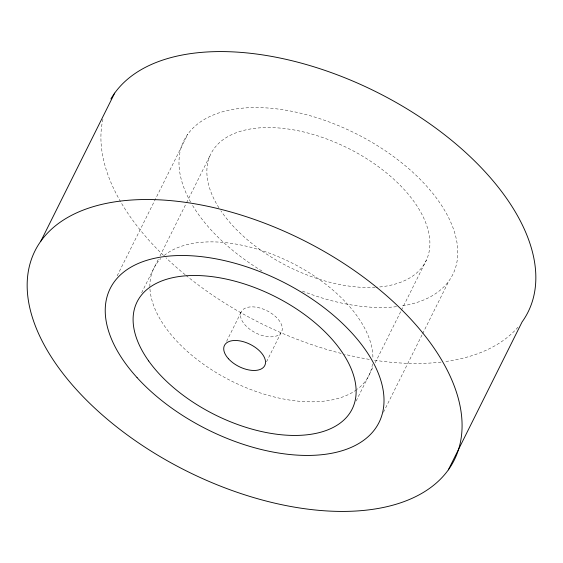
<?xml version="1.0" encoding="UTF-8"?>
<svg xmlns="http://www.w3.org/2000/svg" width="563" height="563" viewBox="0 0 563 563"><rect width="100%" height="100%" fill="white"/><g stroke="black" fill="none" stroke-linecap="round" stroke-linejoin="round"><path stroke-width="0.42" stroke-dasharray="2.81 2.11" d="M117.174 275.835L187.796 134.191M141.658 292.753L158.428 259.114M159.991 255.982L186.149 203.517M186.536 202.736L210.351 154.973M226.593 341.34L241.794 310.846M266.545 361.784L280.972 332.853A22.527 12.435 26.5 0 0 257.924 307.525A22.527 12.435 26.5 0 0 245.25 325.175A22.527 12.435 26.5 0 0 280.972 332.853M356.154 400.99L373.705 365.788M375.268 362.656L401.032 310.98M401.426 310.199L426.409 260.085M383.445 412.285L422.285 334.38M422.679 333.592L448.964 280.867M517.967 327.173A234.285 129.314 26.5 0 1 444.474 361.671M441.068 362.093A234.285 129.314 26.5 0 1 372.833 359.954M369.314 359.384A234.285 129.314 26.5 0 1 344.443 354.24M341.115 353.409A234.285 129.314 26.5 0 1 185.853 275.272M185.157 274.702A234.285 129.314 26.5 0 1 165.972 257.784M163.481 255.391A234.285 129.314 26.5 0 1 102.916 119.229M190.625 202.089A150.187 82.895 26.5 0 1 253.392 107.575A150.187 82.895 26.5 0 1 436.606 198.317A150.187 82.895 26.5 0 1 400.708 306.131M396.549 306.666A150.187 82.895 26.5 0 1 301.852 290.874M261.95 271A150.187 82.895 26.5 0 1 192.37 205.101M372.467 363.972A120.144 66.314 26.5 0 1 357.308 389.202M356.653 389.687A120.144 66.314 26.5 0 1 233.082 381.834A120.144 66.314 26.5 0 1 149.927 288.319M149.871 286.687A120.144 66.314 26.5 0 1 160.842 258.53M164.199 255.482A120.144 66.314 26.5 0 1 290.402 262.217A120.144 66.314 26.5 0 1 372.896 358.772M218.916 207.782A120.144 66.314 26.5 0 1 265.476 127.583A120.144 66.314 26.5 0 1 415.205 203.285A120.144 66.314 26.5 0 1 376.105 287.257M375.19 287.313A120.144 66.314 26.5 0 1 220.872 210.773"/><path stroke-width="0.84" d="M40.909 241.063L114.669 93.12M448.331 469.88A234.285 129.314 26.5 0 0 208.676 206.487A234.285 129.314 26.5 0 0 76.85 390.039A234.285 129.314 26.5 0 0 448.331 469.88L522.091 321.937A234.285 129.314 26.5 0 0 389.026 98.539A234.285 129.314 26.5 0 0 110.897 98.94M137.076 377.632A150.187 82.895 26.5 0 0 375.204 428.809A150.187 82.895 26.5 0 0 221.576 259.972A150.187 82.895 26.5 0 0 137.076 377.632M148.653 360.939A120.144 66.314 26.5 0 0 341.797 421.835A120.144 66.314 26.5 0 0 243.406 283.639A120.144 66.314 26.5 0 0 148.653 360.939M228.487 358.793A22.527 12.435 26.5 0 0 264.209 366.471A22.527 12.435 26.5 0 0 241.161 341.15A22.527 12.435 26.5 0 0 228.487 358.793"/></g></svg>
